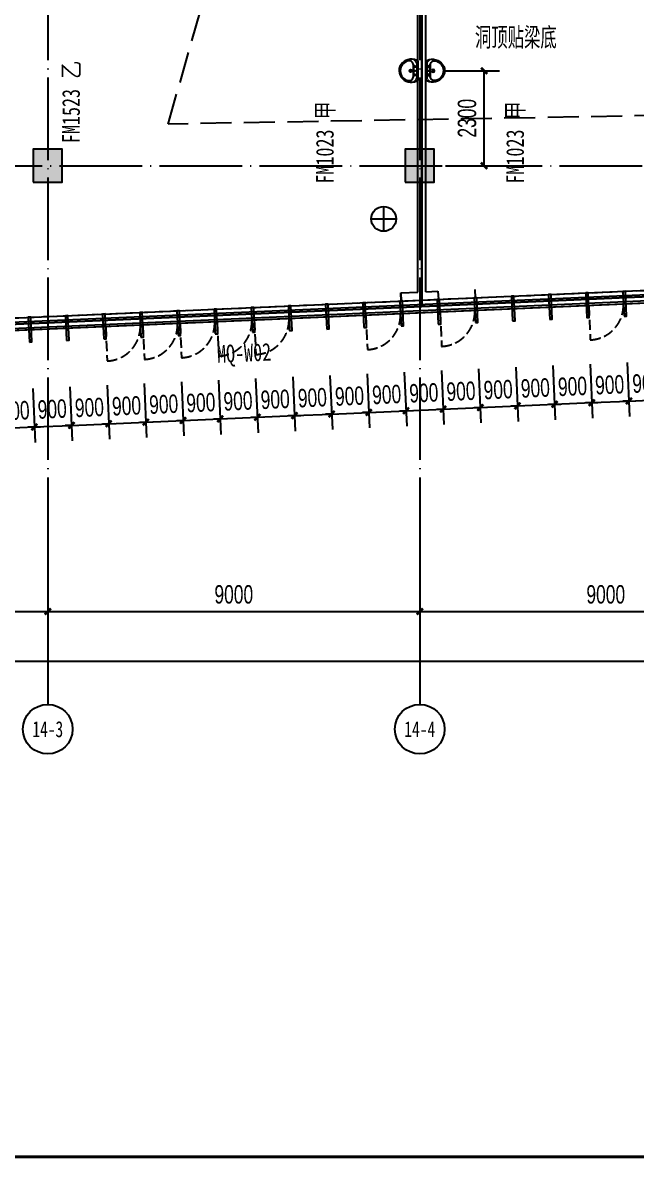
# Model space of a CAD drawing. Extents: x -409435 to 356702, y -107829 to 330904.
# Drawn here: x 13794 to 28638, y 65063 to 92564 of the extents above; entities that cross this region are included whole.
import ezdxf
from ezdxf.enums import TextEntityAlignment as Align
from ezdxf.xclip import XClip

# ---------------------------------------------------------------- set-up
doc = ezdxf.new("R2010")
doc.units = 0
doc.header["$LTSCALE"] = 1000
doc.header["$MEASUREMENT"] = 0
doc.header["$XCLIPFRAME"] = 0
for name, pattern in [('104-14# 核心筒$0$DOTE', [2.42, 2, -0.2, 0.02, -0.2]), ('14#楼幕墙$0$DASH', [0.35, 0.25, -0.1]), ('X-104 14#平面$0$$0$DASH', [0.35, 0.25, -0.1]), ('X-104 14#平面$0$109 3#平面$0$DASH', [0.35, 0.25, -0.1])]:
    doc.linetypes.add(name, pattern=pattern)
for name, color, linetype in [('01-标注_尺寸', 124, 'Continuous'), ('104-14# 核心筒$0$01-标注_轴线坐标', 132, 'Continuous'), ('104-14# 核心筒$0$A_AXIS-轴线', 36, '104-14# 核心筒$0$DOTE'), ('104-14# 核心筒$0$A_STR-砼柱', 51, 'Continuous'), ('104-14# 核心筒$0$AXIS_TEXT', 7, 'Continuous'), ('14#楼幕墙$0$A-C_玻璃幕墙', 140, 'Continuous'), ('14#楼幕墙$0$A-C_窗', 140, 'Continuous'), ('AXIS_TEXT', 7, 'Continuous'), ('PUB_HATCH', 8, 'Continuous'), ('X-104 14#平面$0$02-TEXT_门窗', 151, 'Continuous'), ('X-104 14#平面$0$05-填充_天正', 26, 'Continuous'), ('X-104 14#平面$0$A-C_玻璃幕墙', 140, 'Continuous'), ('X-104 14#平面$0$A-I_卫-洁具', 241, 'Continuous'), ('X-104 14#平面$0$A-SUR_吊顶', 40, 'Continuous'), ('X-104 14#平面$0$A-TECH_结构', 21, 'Continuous'), ('X-104 14#平面$0$A_STR-砌块墙', 121, 'Continuous'), ('X-104 14#平面$0$DOOR_FIRE_TEXT', 7, 'Continuous'), ('建-标注-文本', 254, 'Continuous')]:
    doc.layers.add(name, color=color, linetype=linetype)
doc.layers.add('X-104 14#平面$0$000套内', color=226, linetype='Continuous', lineweight=30, plot=False)
doc.styles.add('104-14# 核心筒$0$_TCH_AXIS', font='STXIHEI_0.TTF', dxfattribs={"width": 0.8})
doc.styles.add('104-14# 核心筒$0$_TCH_DIM_T3', font='ros.shx', dxfattribs={"width": 0.705882, "bigfont": 'jd.shx'})
doc.styles.add('_TCH_DIM', font='ros.shx', dxfattribs={"width": 0.8, "height": 2, "bigfont": 'jd.shx'})
doc.styles.add('_TCH_DIM_T3', font='ros.shx', dxfattribs={"width": 0.705882, "bigfont": 'jd.shx'})
doc.styles.add('COMPLEX', font='COMPLEX')
doc.styles.add('X-104 14#平面$0$_TCH_WINDOW', font='STXIHEI_0.TTF', dxfattribs={"width": 0.75, "height": 3.5})
doc.dimstyles.new('104-14# 核心筒$0$_TCH_ARCH&&150', dxfattribs={"dimtxt": 446.25, "dimasz": 150, "dimexe": 375, "dimexo": 450, "dimgap": 189.375, "dimtad": 1, "dimdec": 0, "dimzin": 0, "dimdsep": 46, "dimtxsty": '104-14# 核心筒$0$_TCH_DIM_T3', "dimblk": '104-14# 核心筒$0$_ArchTick', "dimcen": 0.09, "dimclrt": 7, "dimazin": 2, "dimtfac": 1, "dimtdec": 0, "dimtix": 1, "dimtmove": 2, "dimatfit": 3, "dimfxl": 0, "dimtolj": 1, "dimtzin": 0, "dimarcsym": 0})
doc.dimstyles.new('_TCH_ARCH&&150', dxfattribs={"dimtxt": 446.25, "dimasz": 150, "dimexe": 375, "dimexo": 450, "dimgap": 189.375, "dimtad": 1, "dimdec": 0, "dimzin": 0, "dimdsep": 46, "dimtxsty": '_TCH_DIM_T3', "dimblk": 'ARCHTICK', "dimcen": 0.09, "dimclrt": 7, "dimazin": 2, "dimtfac": 1, "dimtdec": 0, "dimtix": 1, "dimtmove": 2, "dimatfit": 3, "dimfxl": 0, "dimtolj": 1, "dimtzin": 0, "dimarcsym": 0})

# ---------------------------------------------------------------- blocks, each defined once
blk = doc.blocks.new('图框-A1+1-4')
at = {"const_width": 0.5}
blk.add_lwpolyline([(976, 584), (25, 584), (25, 10), (976, 10)], close=True, dxfattribs=at)
blk = doc.blocks.new('14#楼幕墙$0$A$C103B1A8E')
blk.add_lwpolyline([(0, 0), (60, 0), (60, 600), (0, 600)], close=True)
blk = doc.blocks.new('14#楼幕墙$0$A$C09283E46')
at = {"rotation": 2.410065309878989e-12}
for p in [(-26685, -1899), (-25785, -1899), (-24885, -1899), (-23985, -1899), (-23085, -1899), (-22185, -1899), (-21285, -1899), (-20385, -1899), (-19485, -1899), (-18585, -1899), (-17685, -1899), (-16785, -1899), (-15885, -1899), (-14985, -1899), (-14085, -1899), (-13185, -1899), (-12285, -1899)]:
    blk.add_blockref('14#楼幕墙$0$A$C103B1A8E', p, dxfattribs=at)
blk = doc.blocks.new('14#楼幕墙$0$A$C2CD63A88')
at = {"linetype": '14#楼幕墙$0$DASH'}
blk.add_lwpolyline([(0, 670), (0, -170)], dxfattribs=at)
blk.add_arc((0, 670), 840, 270, 0, dxfattribs=at)
blk = doc.blocks.new('14#楼幕墙')
at = {"layer": '14#楼幕墙$0$A-C_玻璃幕墙'}
for p, q in [((-5760, 84469), (40414, 86485)), ((-5636, 84575), (40532, 86591)), ((-6010, 84258), (40178, 86275)), ((-5947, 84311), (40237, 86328))]:
    blk.add_line(p, q, dxfattribs=at)
at = {"layer": '14#楼幕墙$0$A-C_玻璃幕墙', "rotation": 2.499999999999448}
blk.add_blockref('14#楼幕墙$0$A$C09283E46', (40532, 87891), dxfattribs=at)
at = {"layer": '14#楼幕墙$0$A-C_窗', "rotation": 2.499999999979593}
for p in [(23922, 84895), (27518, 85052), (16729, 84580), (17628, 84620), (18527, 84659), (19426, 84698), (22124, 84816), (15830, 84541)]:
    blk.add_blockref('14#楼幕墙$0$A$C2CD63A88', p, dxfattribs=at)
blk = doc.blocks.new('_FZH')
blk.add_lwpolyline([(-0.5, -0.5), (0.5, -0.5), (0.5, 0.5), (-0.5, 0.5)], close=True)
at = {"layer": 'PUB_HATCH'}
blk.add_solid([(-0.5, -0.5), (0.5, -0.5), (-0.5, 0.5), (0.5, 0.5)], dxfattribs=at)
blk = doc.blocks.new('104-14# 核心筒$0$_ArchTick')
at = {"color": 0, "linetype": 'ByBlock', "const_width": 0.4}
blk.add_lwpolyline([(-0.5, -0.5), (0.5, 0.5)], dxfattribs=at)
blk = doc.blocks.new('*D2705')
at = {"layer": '104-14# 核心筒$0$01-标注_轴线坐标', "color": 0, "lineweight": -2, "transparency": 16777216}
for p, q in [((-6010, 80105), (-6010, 76730)), ((120742, 80105), (120742, 76730)), ((-6010, 77105), (120742, 77105))]:
    blk.add_line(p, q, dxfattribs=at)
at = {"layer": 'Defpoints', "color": 0, "transparency": 16777216}
for p in [(-6010, 80555), (120742, 80555), (120742, 77105)]:
    blk.add_point(p, dxfattribs=at)
at = {"layer": '104-14# 核心筒$0$01-标注_轴线坐标', "color": 0, "lineweight": -2, "transparency": 16777216, "xscale": 150, "yscale": 150, "zscale": 150, "rotation": 180}
blk.add_blockref('104-14# 核心筒$0$_ArchTick', (-6010, 77105), dxfattribs=at)
at = {"layer": '104-14# 核心筒$0$01-标注_轴线坐标', "color": 0, "lineweight": -2, "transparency": 16777216, "xscale": 150, "yscale": 150, "zscale": 150}
blk.add_blockref('104-14# 核心筒$0$_ArchTick', (120742, 77105), dxfattribs=at)
at = {"layer": '104-14# 核心筒$0$01-标注_轴线坐标', "color": 7, "transparency": 16777216, "insert": (57366, 77517), "char_height": 446.2, "attachment_point": 5, "style": '104-14# 核心筒$0$_TCH_DIM_T3'}
blk.add_mtext('\\A1;126752', dxfattribs=at)
blk = doc.blocks.new('*D2708')
at = {"layer": '104-14# 核心筒$0$01-标注_轴线坐标', "color": 0, "lineweight": -2, "transparency": 16777216}
for p, q in [((5400, 80105), (5400, 77930)), ((14400, 80105), (14400, 77930)), ((5400, 78305), (14400, 78305))]:
    blk.add_line(p, q, dxfattribs=at)
at = {"layer": 'Defpoints', "color": 0, "transparency": 16777216}
for p in [(5400, 80555), (14400, 80555), (14400, 78305)]:
    blk.add_point(p, dxfattribs=at)
at = {"layer": '104-14# 核心筒$0$01-标注_轴线坐标', "color": 0, "lineweight": -2, "transparency": 16777216, "xscale": 150, "yscale": 150, "zscale": 150, "rotation": 180}
blk.add_blockref('104-14# 核心筒$0$_ArchTick', (5400, 78305), dxfattribs=at)
at = {"layer": '104-14# 核心筒$0$01-标注_轴线坐标', "color": 0, "lineweight": -2, "transparency": 16777216, "xscale": 150, "yscale": 150, "zscale": 150}
blk.add_blockref('104-14# 核心筒$0$_ArchTick', (14400, 78305), dxfattribs=at)
at = {"layer": '104-14# 核心筒$0$01-标注_轴线坐标', "color": 7, "transparency": 16777216, "insert": (9900, 78717), "char_height": 446.2, "attachment_point": 5, "style": '104-14# 核心筒$0$_TCH_DIM_T3'}
blk.add_mtext('\\A1;9000', dxfattribs=at)
blk = doc.blocks.new('*D2709')
at = {"layer": '104-14# 核心筒$0$01-标注_轴线坐标', "color": 0, "lineweight": -2, "transparency": 16777216}
for p, q in [((14400, 80105), (14400, 77930)), ((23400, 80105), (23400, 77930)), ((14400, 78305), (23400, 78305))]:
    blk.add_line(p, q, dxfattribs=at)
at = {"layer": 'Defpoints', "color": 0, "transparency": 16777216}
for p in [(14400, 80555), (23400, 80555), (23400, 78305)]:
    blk.add_point(p, dxfattribs=at)
at = {"layer": '104-14# 核心筒$0$01-标注_轴线坐标', "color": 0, "lineweight": -2, "transparency": 16777216, "xscale": 150, "yscale": 150, "zscale": 150, "rotation": 180}
blk.add_blockref('104-14# 核心筒$0$_ArchTick', (14400, 78305), dxfattribs=at)
at = {"layer": '104-14# 核心筒$0$01-标注_轴线坐标', "color": 0, "lineweight": -2, "transparency": 16777216, "xscale": 150, "yscale": 150, "zscale": 150}
blk.add_blockref('104-14# 核心筒$0$_ArchTick', (23400, 78305), dxfattribs=at)
at = {"layer": '104-14# 核心筒$0$01-标注_轴线坐标', "color": 7, "transparency": 16777216, "insert": (18900, 78717), "char_height": 446.2, "attachment_point": 5, "style": '104-14# 核心筒$0$_TCH_DIM_T3'}
blk.add_mtext('\\A1;9000', dxfattribs=at)
blk = doc.blocks.new('*D2710')
at = {"layer": '104-14# 核心筒$0$01-标注_轴线坐标', "color": 0, "lineweight": -2, "transparency": 16777216}
for p, q in [((23400, 80105), (23400, 77930)), ((32400, 80105), (32400, 77930)), ((23400, 78305), (32400, 78305))]:
    blk.add_line(p, q, dxfattribs=at)
at = {"layer": 'Defpoints', "color": 0, "transparency": 16777216}
for p in [(23400, 80555), (32400, 80555), (32400, 78305)]:
    blk.add_point(p, dxfattribs=at)
at = {"layer": '104-14# 核心筒$0$01-标注_轴线坐标', "color": 0, "lineweight": -2, "transparency": 16777216, "xscale": 150, "yscale": 150, "zscale": 150, "rotation": 180}
blk.add_blockref('104-14# 核心筒$0$_ArchTick', (23400, 78305), dxfattribs=at)
at = {"layer": '104-14# 核心筒$0$01-标注_轴线坐标', "color": 0, "lineweight": -2, "transparency": 16777216, "xscale": 150, "yscale": 150, "zscale": 150}
blk.add_blockref('104-14# 核心筒$0$_ArchTick', (32400, 78305), dxfattribs=at)
at = {"layer": '104-14# 核心筒$0$01-标注_轴线坐标', "color": 7, "transparency": 16777216, "insert": (27900, 78717), "char_height": 446.2, "attachment_point": 5, "style": '104-14# 核心筒$0$_TCH_DIM_T3'}
blk.add_mtext('\\A1;9000', dxfattribs=at)
blk = doc.blocks.new('_AXISO')
blk.add_circle((0, 0), 0.5)
at = {"layer": 'AXIS_TEXT', "style": 'COMPLEX', "width": 1.041667}
blk.add_attdef('A', text='', height=0.56, dxfattribs=at).set_placement((-0.25, -0.28), (0.25, -0.28), align=Align.FIT)
blk = doc.blocks.new('X-104 14#平面$0$rqg')
at = {"color": 3}
for p, q in [((0, 300), (0, -300)), ((-300, 0), (300, 0))]:
    blk.add_line(p, q, dxfattribs=at)
blk.add_circle((0, 0), 300, dxfattribs=at)
blk = doc.blocks.new('X-104 14#平面$0$$lvtry$00000178')
at = {"color": 0}
for p, q in [((-238, 0), (238, 0)), ((-214, -36), (-272, -91)), ((-180, -23), (180, -23)), ((-142, -105), (140, -105)), ((140, -105), (-142, -105)), ((216, -37), (268, -91))]:
    blk.add_line(p, q, dxfattribs=at)
blk.add_lwpolyline([(-104, -430, 0.224698), (110, -425, 0.348046), (269, -79), (239, 0), (-241, 0), (-271, -79, 0.356844)], format="xyb", close=True, dxfattribs=at)
for centre, radius in [((-100, -65), 16.3), ((1, -172), 31.6), ((100, -65), 16.3)]:
    blk.add_circle(centre, radius, dxfattribs=at)
at = {"color": 0, "lineweight": 13}
blk.add_circle((1, -172), 23, dxfattribs=at)
at = {"color": 0}
for centre, radius, start, end in [((-142, -205), 100, 90, 190.5602), ((-1, -179), 243, 190.5602, 349.4398), ((-180, -73), 50, 90, 133.181), ((140, -205), 100, 349.4398, 90), ((180, -73), 50, 44.5607, 90)]:
    blk.add_arc(centre, radius, start, end, dxfattribs=at)
for p in [(0, -65), (1, -172)]:
    blk.add_point(p, dxfattribs=at)
blk = doc.blocks.new('sjdfadsfiididdi')
at = {"layer": '建-标注-文本', "style": '_TCH_DIM', "width": 0.8}
blk.add_text('洞顶贴梁底', height=520.9, dxfattribs=at).set_placement((24735, 91934))
blk = doc.blocks.new('_ArchTick')
at = {"color": 0, "linetype": 'ByBlock', "const_width": 0.4}
blk.add_lwpolyline([(-0.5, -0.5), (0.5, 0.5)], dxfattribs=at)
blk = doc.blocks.new('*D1370')
at = {"layer": '01-标注_尺寸', "color": 0, "lineweight": -2, "transparency": 16777216}
for p, q in [((13135, 83670), (13192, 82359)), ((14034, 83709), (14091, 82398)), ((14075, 82773), (14225, 82780)), ((13176, 82734), (13026, 82727)), ((13176, 82734), (14075, 82773))]:
    blk.add_line(p, q, dxfattribs=at)
at = {"layer": 'Defpoints', "color": 0, "transparency": 16777216}
for p in [(14015, 84159), (13115, 84119), (14075, 82773)]:
    blk.add_point(p, dxfattribs=at)
at = {"layer": '01-标注_尺寸', "color": 0, "lineweight": -2, "transparency": 16777216, "xscale": 150, "yscale": 150, "zscale": 150}
for p, rotation in [((13176, 82734), 2.499999999999512), ((14075, 82773), 182.4999999999995)]:
    blk.add_blockref('_ArchTick', p, dxfattribs=dict(at, rotation=rotation))
at = {"layer": '01-标注_尺寸', "color": 7, "transparency": 16777216, "insert": (13608, 83166), "char_height": 446.2, "attachment_point": 5, "rotation": 2.5, "style": '_TCH_DIM_T3'}
blk.add_mtext('\\A1;900', dxfattribs=at)
blk = doc.blocks.new('*D1371')
at = {"layer": '01-标注_尺寸', "color": 0, "lineweight": -2, "transparency": 16777216}
for p, q in [((14034, 83709), (14091, 82398)), ((14933, 83748), (14991, 82438)), ((14075, 82773), (14974, 82812)), ((14974, 82812), (15124, 82819)), ((14075, 82773), (13925, 82767))]:
    blk.add_line(p, q, dxfattribs=at)
at = {"layer": 'Defpoints', "color": 0, "transparency": 16777216}
for p in [(14015, 84159), (14914, 84198), (14974, 82812)]:
    blk.add_point(p, dxfattribs=at)
at = {"layer": '01-标注_尺寸', "color": 0, "lineweight": -2, "transparency": 16777216, "xscale": 150, "yscale": 150, "zscale": 150}
for p, rotation in [((14075, 82773), 2.500000000000471), ((14974, 82812), 182.5000000000005)]:
    blk.add_blockref('_ArchTick', p, dxfattribs=dict(at, rotation=rotation))
at = {"layer": '01-标注_尺寸', "color": 7, "transparency": 16777216, "insert": (14507, 83205), "char_height": 446.2, "attachment_point": 5, "rotation": 2.5, "style": '_TCH_DIM_T3'}
blk.add_mtext('\\A1;900', dxfattribs=at)
blk = doc.blocks.new('*D1372')
at = {"layer": '01-标注_尺寸', "color": 0, "lineweight": -2, "transparency": 16777216}
for p, q in [((14933, 83748), (14991, 82438)), ((15833, 83788), (15890, 82477)), ((14974, 82812), (14824, 82806)), ((14974, 82812), (15873, 82852)), ((15873, 82852), (16023, 82858))]:
    blk.add_line(p, q, dxfattribs=at)
at = {"layer": 'Defpoints', "color": 0, "transparency": 16777216}
for p in [(14914, 84198), (15813, 84237), (15873, 82852)]:
    blk.add_point(p, dxfattribs=at)
at = {"layer": '01-标注_尺寸', "color": 0, "lineweight": -2, "transparency": 16777216, "xscale": 150, "yscale": 150, "zscale": 150}
for p, rotation in [((14974, 82812), 2.500000000000071), ((15873, 82852), 182.5000000000001)]:
    blk.add_blockref('_ArchTick', p, dxfattribs=dict(at, rotation=rotation))
at = {"layer": '01-标注_尺寸', "color": 7, "transparency": 16777216, "insert": (15406, 83244), "char_height": 446.2, "attachment_point": 5, "rotation": 2.5, "style": '_TCH_DIM_T3'}
blk.add_mtext('\\A1;900', dxfattribs=at)
blk = doc.blocks.new('*D1373')
at = {"layer": '01-标注_尺寸', "color": 0, "lineweight": -2, "transparency": 16777216}
for p, q in [((15833, 83788), (15890, 82477)), ((16732, 83827), (16789, 82516)), ((15873, 82852), (15724, 82845)), ((15873, 82852), (16773, 82891)), ((16773, 82891), (16922, 82897))]:
    blk.add_line(p, q, dxfattribs=at)
at = {"layer": 'Defpoints', "color": 0, "transparency": 16777216}
for p in [(15813, 84237), (16712, 84276), (16773, 82891)]:
    blk.add_point(p, dxfattribs=at)
at = {"layer": '01-标注_尺寸', "color": 0, "lineweight": -2, "transparency": 16777216, "xscale": 150, "yscale": 150, "zscale": 150}
for p, rotation in [((15873, 82852), 2.50000000000087), ((16773, 82891), 182.5000000000009)]:
    blk.add_blockref('_ArchTick', p, dxfattribs=dict(at, rotation=rotation))
at = {"layer": '01-标注_尺寸', "color": 7, "transparency": 16777216, "insert": (16305, 83283), "char_height": 446.2, "attachment_point": 5, "rotation": 2.5, "style": '_TCH_DIM_T3'}
blk.add_mtext('\\A1;900', dxfattribs=at)
blk = doc.blocks.new('*D1374')
at = {"layer": '01-标注_尺寸', "color": 0, "lineweight": -2, "transparency": 16777216}
for p, q in [((16732, 83827), (16789, 82516)), ((17631, 83866), (17688, 82556)), ((16773, 82891), (16623, 82884)), ((16773, 82891), (17672, 82930)), ((17672, 82930), (17822, 82937))]:
    blk.add_line(p, q, dxfattribs=at)
at = {"layer": 'Defpoints', "color": 0, "transparency": 16777216}
for p in [(16712, 84276), (17611, 84316), (17672, 82930)]:
    blk.add_point(p, dxfattribs=at)
at = {"layer": '01-标注_尺寸', "color": 0, "lineweight": -2, "transparency": 16777216, "xscale": 150, "yscale": 150, "zscale": 150}
for p, rotation in [((16773, 82891), 2.499999999999512), ((17672, 82930), 182.4999999999995)]:
    blk.add_blockref('_ArchTick', p, dxfattribs=dict(at, rotation=rotation))
at = {"layer": '01-标注_尺寸', "color": 7, "transparency": 16777216, "insert": (17204, 83323), "char_height": 446.2, "attachment_point": 5, "rotation": 2.5, "style": '_TCH_DIM_T3'}
blk.add_mtext('\\A1;900', dxfattribs=at)
blk = doc.blocks.new('*D1375')
at = {"layer": '01-标注_尺寸', "color": 0, "lineweight": -2, "transparency": 16777216}
for p, q in [((18530, 83905), (18587, 82595)), ((17631, 83866), (17688, 82556)), ((17672, 82930), (17522, 82924)), ((17672, 82930), (18571, 82969)), ((18571, 82969), (18721, 82976))]:
    blk.add_line(p, q, dxfattribs=at)
at = {"layer": 'Defpoints', "color": 0, "transparency": 16777216}
for p in [(17611, 84316), (18510, 84355), (18571, 82969)]:
    blk.add_point(p, dxfattribs=at)
at = {"layer": '01-标注_尺寸', "color": 0, "lineweight": -2, "transparency": 16777216, "xscale": 150, "yscale": 150, "zscale": 150}
for p, rotation in [((18571, 82969), 182.5000000000003), ((17672, 82930), 2.500000000000231)]:
    blk.add_blockref('_ArchTick', p, dxfattribs=dict(at, rotation=rotation))
at = {"layer": '01-标注_尺寸', "color": 7, "transparency": 16777216, "insert": (18103, 83362), "char_height": 446.2, "attachment_point": 5, "rotation": 2.5, "style": '_TCH_DIM_T3'}
blk.add_mtext('\\A1;900', dxfattribs=at)
blk = doc.blocks.new('*D1376')
at = {"layer": '01-标注_尺寸', "color": 0, "lineweight": -2, "transparency": 16777216}
for p, q in [((18530, 83905), (18587, 82595)), ((19429, 83945), (19486, 82634)), ((18571, 82969), (18421, 82963)), ((18571, 82969), (19470, 83009)), ((19470, 83009), (19620, 83015))]:
    blk.add_line(p, q, dxfattribs=at)
at = {"layer": 'Defpoints', "color": 0, "transparency": 16777216}
for p in [(18510, 84355), (19409, 84394), (19470, 83009)]:
    blk.add_point(p, dxfattribs=at)
at = {"layer": '01-标注_尺寸', "color": 0, "lineweight": -2, "transparency": 16777216, "xscale": 150, "yscale": 150, "zscale": 150}
for p, rotation in [((18571, 82969), 2.500000000000311), ((19470, 83009), 182.5000000000003)]:
    blk.add_blockref('_ArchTick', p, dxfattribs=dict(at, rotation=rotation))
at = {"layer": '01-标注_尺寸', "color": 7, "transparency": 16777216, "insert": (19002, 83401), "char_height": 446.2, "attachment_point": 5, "rotation": 2.5, "style": '_TCH_DIM_T3'}
blk.add_mtext('\\A1;900', dxfattribs=at)
blk = doc.blocks.new('*D1377')
at = {"layer": '01-标注_尺寸', "color": 0, "lineweight": -2, "transparency": 16777216}
for p, q in [((19429, 83945), (19486, 82634)), ((20328, 83984), (20385, 82673)), ((20369, 83048), (20519, 83054)), ((19470, 83009), (19320, 83002)), ((19470, 83009), (20369, 83048))]:
    blk.add_line(p, q, dxfattribs=at)
at = {"layer": 'Defpoints', "color": 0, "transparency": 16777216}
for p in [(20309, 84433), (19409, 84394), (20369, 83048)]:
    blk.add_point(p, dxfattribs=at)
at = {"layer": '01-标注_尺寸', "color": 0, "lineweight": -2, "transparency": 16777216, "xscale": 150, "yscale": 150, "zscale": 150}
for p, rotation in [((19470, 83009), 2.500000000000391), ((20369, 83048), 182.5000000000004)]:
    blk.add_blockref('_ArchTick', p, dxfattribs=dict(at, rotation=rotation))
at = {"layer": '01-标注_尺寸', "color": 7, "transparency": 16777216, "insert": (19902, 83440), "char_height": 446.2, "attachment_point": 5, "rotation": 2.5, "style": '_TCH_DIM_T3'}
blk.add_mtext('\\A1;900', dxfattribs=at)
blk = doc.blocks.new('*D1378')
at = {"layer": '01-标注_尺寸', "color": 0, "lineweight": -2, "transparency": 16777216}
for p, q in [((20328, 83984), (20385, 82673)), ((21227, 84023), (21285, 82713)), ((20369, 83048), (21268, 83087)), ((21268, 83087), (21418, 83094)), ((20369, 83048), (20219, 83041))]:
    blk.add_line(p, q, dxfattribs=at)
at = {"layer": 'Defpoints', "color": 0, "transparency": 16777216}
for p in [(20309, 84433), (21208, 84473), (21268, 83087)]:
    blk.add_point(p, dxfattribs=at)
at = {"layer": '01-标注_尺寸', "color": 0, "lineweight": -2, "transparency": 16777216, "xscale": 150, "yscale": 150, "zscale": 150}
for p, rotation in [((20369, 83048), 2.500000000000231), ((21268, 83087), 182.5000000000003)]:
    blk.add_blockref('_ArchTick', p, dxfattribs=dict(at, rotation=rotation))
at = {"layer": '01-标注_尺寸', "color": 7, "transparency": 16777216, "insert": (20801, 83480), "char_height": 446.2, "attachment_point": 5, "rotation": 2.5, "style": '_TCH_DIM_T3'}
blk.add_mtext('\\A1;900', dxfattribs=at)
blk = doc.blocks.new('*D1379')
at = {"layer": '01-标注_尺寸', "color": 0, "lineweight": -2, "transparency": 16777216}
for p, q in [((21227, 84023), (21285, 82713)), ((22127, 84062), (22184, 82752)), ((21268, 83087), (21118, 83081)), ((21268, 83087), (22167, 83126)), ((22167, 83126), (22317, 83133))]:
    blk.add_line(p, q, dxfattribs=at)
at = {"layer": 'Defpoints', "color": 0, "transparency": 16777216}
for p in [(21208, 84473), (22107, 84512), (22167, 83126)]:
    blk.add_point(p, dxfattribs=at)
at = {"layer": '01-标注_尺寸', "color": 0, "lineweight": -2, "transparency": 16777216, "xscale": 150, "yscale": 150, "zscale": 150}
for p, rotation in [((21268, 83087), 2.500000000000151), ((22167, 83126), 182.5000000000002)]:
    blk.add_blockref('_ArchTick', p, dxfattribs=dict(at, rotation=rotation))
at = {"layer": '01-标注_尺寸', "color": 7, "transparency": 16777216, "insert": (21700, 83519), "char_height": 446.2, "attachment_point": 5, "rotation": 2.5, "style": '_TCH_DIM_T3'}
blk.add_mtext('\\A1;900', dxfattribs=at)
blk = doc.blocks.new('*D1380')
at = {"layer": '01-标注_尺寸', "color": 0, "lineweight": -2, "transparency": 16777216}
for p, q in [((22127, 84062), (22184, 82752)), ((23026, 84102), (23083, 82791)), ((22167, 83126), (22018, 83120)), ((22167, 83126), (23067, 83166)), ((23067, 83166), (23216, 83172))]:
    blk.add_line(p, q, dxfattribs=at)
at = {"layer": 'Defpoints', "color": 0, "transparency": 16777216}
for p in [(22107, 84512), (23006, 84551), (23067, 83166)]:
    blk.add_point(p, dxfattribs=at)
at = {"layer": '01-标注_尺寸', "color": 0, "lineweight": -2, "transparency": 16777216, "xscale": 150, "yscale": 150, "zscale": 150}
for p, rotation in [((22167, 83126), 2.500000000000391), ((23067, 83166), 182.5000000000004)]:
    blk.add_blockref('_ArchTick', p, dxfattribs=dict(at, rotation=rotation))
at = {"layer": '01-标注_尺寸', "color": 7, "transparency": 16777216, "insert": (22599, 83558), "char_height": 446.2, "attachment_point": 5, "rotation": 2.5, "style": '_TCH_DIM_T3'}
blk.add_mtext('\\A1;900', dxfattribs=at)
blk = doc.blocks.new('*D1381')
at = {"layer": '01-标注_尺寸', "color": 0, "lineweight": -2, "transparency": 16777216}
for p, q in [((23026, 84102), (23083, 82791)), ((23925, 84141), (23982, 82830)), ((23067, 83166), (22917, 83159)), ((23067, 83166), (23966, 83205)), ((23966, 83205), (24116, 83212))]:
    blk.add_line(p, q, dxfattribs=at)
at = {"layer": 'Defpoints', "color": 0, "transparency": 16777216}
for p in [(23006, 84551), (23905, 84590), (23966, 83205)]:
    blk.add_point(p, dxfattribs=at)
at = {"layer": '01-标注_尺寸', "color": 0, "lineweight": -2, "transparency": 16777216, "xscale": 150, "yscale": 150, "zscale": 150}
for p, rotation in [((23067, 83166), 2.500000000000391), ((23966, 83205), 182.5000000000004)]:
    blk.add_blockref('_ArchTick', p, dxfattribs=dict(at, rotation=rotation))
at = {"layer": '01-标注_尺寸', "color": 7, "transparency": 16777216, "insert": (23498, 83597), "char_height": 446.2, "attachment_point": 5, "rotation": 2.5, "style": '_TCH_DIM_T3'}
blk.add_mtext('\\A1;900', dxfattribs=at)
blk = doc.blocks.new('*D1382')
at = {"layer": '01-标注_尺寸', "color": 0, "lineweight": -2, "transparency": 16777216}
for p, q in [((24824, 84180), (24881, 82870)), ((23925, 84141), (23982, 82830)), ((23966, 83205), (23816, 83198)), ((23966, 83205), (24865, 83244)), ((24865, 83244), (25015, 83251))]:
    blk.add_line(p, q, dxfattribs=at)
at = {"layer": 'Defpoints', "color": 0, "transparency": 16777216}
for p in [(23905, 84590), (24804, 84630), (24865, 83244)]:
    blk.add_point(p, dxfattribs=at)
at = {"layer": '01-标注_尺寸', "color": 0, "lineweight": -2, "transparency": 16777216, "xscale": 150, "yscale": 150, "zscale": 150}
for p, rotation in [((24865, 83244), 182.5000000000004), ((23966, 83205), 2.500000000000391)]:
    blk.add_blockref('_ArchTick', p, dxfattribs=dict(at, rotation=rotation))
at = {"layer": '01-标注_尺寸', "color": 7, "transparency": 16777216, "insert": (24397, 83637), "char_height": 446.2, "attachment_point": 5, "rotation": 2.5, "style": '_TCH_DIM_T3'}
blk.add_mtext('\\A1;900', dxfattribs=at)
blk = doc.blocks.new('*D1383')
at = {"layer": '01-标注_尺寸', "color": 0, "lineweight": -2, "transparency": 16777216}
for p, q in [((24824, 84180), (24881, 82870)), ((25723, 84219), (25780, 82909)), ((24865, 83244), (24715, 83238)), ((24865, 83244), (25764, 83283)), ((25764, 83283), (25914, 83290))]:
    blk.add_line(p, q, dxfattribs=at)
at = {"layer": 'Defpoints', "color": 0, "transparency": 16777216}
for p in [(24804, 84630), (25703, 84669), (25764, 83283)]:
    blk.add_point(p, dxfattribs=at)
at = {"layer": '01-标注_尺寸', "color": 0, "lineweight": -2, "transparency": 16777216, "xscale": 150, "yscale": 150, "zscale": 150}
for p, rotation in [((24865, 83244), 2.500000000000471), ((25764, 83283), 182.5000000000005)]:
    blk.add_blockref('_ArchTick', p, dxfattribs=dict(at, rotation=rotation))
at = {"layer": '01-标注_尺寸', "color": 7, "transparency": 16777216, "insert": (25296, 83676), "char_height": 446.2, "attachment_point": 5, "rotation": 2.5, "style": '_TCH_DIM_T3'}
blk.add_mtext('\\A1;900', dxfattribs=at)
blk = doc.blocks.new('*D1384')
at = {"layer": '01-标注_尺寸', "color": 0, "lineweight": -2, "transparency": 16777216}
for p, q in [((25723, 84219), (25780, 82909)), ((26622, 84259), (26679, 82948)), ((26663, 83323), (26813, 83329)), ((25764, 83283), (25614, 83277)), ((25764, 83283), (26663, 83323))]:
    blk.add_line(p, q, dxfattribs=at)
at = {"layer": 'Defpoints', "color": 0, "transparency": 16777216}
for p in [(26603, 84708), (25703, 84669), (26663, 83323)]:
    blk.add_point(p, dxfattribs=at)
at = {"layer": '01-标注_尺寸', "color": 0, "lineweight": -2, "transparency": 16777216, "xscale": 150, "yscale": 150, "zscale": 150}
for p, rotation in [((25764, 83283), 2.499999999999911), ((26663, 83323), 182.5)]:
    blk.add_blockref('_ArchTick', p, dxfattribs=dict(at, rotation=rotation))
at = {"layer": '01-标注_尺寸', "color": 7, "transparency": 16777216, "insert": (26196, 83715), "char_height": 446.2, "attachment_point": 5, "rotation": 2.5, "style": '_TCH_DIM_T3'}
blk.add_mtext('\\A1;900', dxfattribs=at)
blk = doc.blocks.new('*D1385')
at = {"layer": '01-标注_尺寸', "color": 0, "lineweight": -2, "transparency": 16777216}
for p, q in [((26622, 84259), (26679, 82948)), ((27521, 84298), (27579, 82987)), ((26663, 83323), (27562, 83362)), ((27562, 83362), (27712, 83369)), ((26663, 83323), (26513, 83316))]:
    blk.add_line(p, q, dxfattribs=at)
at = {"layer": 'Defpoints', "color": 0, "transparency": 16777216}
for p in [(26603, 84708), (27502, 84748), (27562, 83362)]:
    blk.add_point(p, dxfattribs=at)
at = {"layer": '01-标注_尺寸', "color": 0, "lineweight": -2, "transparency": 16777216, "xscale": 150, "yscale": 150, "zscale": 150}
for p, rotation in [((26663, 83323), 2.500000000000471), ((27562, 83362), 182.5000000000005)]:
    blk.add_blockref('_ArchTick', p, dxfattribs=dict(at, rotation=rotation))
at = {"layer": '01-标注_尺寸', "color": 7, "transparency": 16777216, "insert": (27095, 83754), "char_height": 446.2, "attachment_point": 5, "rotation": 2.5, "style": '_TCH_DIM_T3'}
blk.add_mtext('\\A1;900', dxfattribs=at)
blk = doc.blocks.new('*D1386')
at = {"layer": '01-标注_尺寸', "color": 0, "lineweight": -2, "transparency": 16777216}
for p, q in [((27521, 84298), (27579, 82987)), ((28421, 84337), (28478, 83027)), ((27562, 83362), (27412, 83355)), ((27562, 83362), (28461, 83401)), ((28461, 83401), (28611, 83408))]:
    blk.add_line(p, q, dxfattribs=at)
at = {"layer": 'Defpoints', "color": 0, "transparency": 16777216}
for p in [(27502, 84748), (28401, 84787), (28461, 83401)]:
    blk.add_point(p, dxfattribs=at)
at = {"layer": '01-标注_尺寸', "color": 0, "lineweight": -2, "transparency": 16777216, "xscale": 150, "yscale": 150, "zscale": 150}
for p, rotation in [((27562, 83362), 2.500000000000391), ((28461, 83401), 182.5000000000003)]:
    blk.add_blockref('_ArchTick', p, dxfattribs=dict(at, rotation=rotation))
at = {"layer": '01-标注_尺寸', "color": 7, "transparency": 16777216, "insert": (27994, 83794), "char_height": 446.2, "attachment_point": 5, "rotation": 2.5, "style": '_TCH_DIM_T3'}
blk.add_mtext('\\A1;900', dxfattribs=at)
blk = doc.blocks.new('*D1387')
at = {"layer": '01-标注_尺寸', "color": 0, "lineweight": -2, "transparency": 16777216}
for p, q in [((28421, 84337), (28478, 83027)), ((29320, 84376), (29377, 83066)), ((28461, 83401), (28312, 83395)), ((28461, 83401), (29361, 83441)), ((29361, 83441), (29510, 83447))]:
    blk.add_line(p, q, dxfattribs=at)
at = {"layer": 'Defpoints', "color": 0, "transparency": 16777216}
for p in [(28401, 84787), (29300, 84826), (29361, 83441)]:
    blk.add_point(p, dxfattribs=at)
at = {"layer": '01-标注_尺寸', "color": 0, "lineweight": -2, "transparency": 16777216, "xscale": 150, "yscale": 150, "zscale": 150}
for p, rotation in [((28461, 83401), 2.500000000000231), ((29361, 83441), 182.5000000000002)]:
    blk.add_blockref('_ArchTick', p, dxfattribs=dict(at, rotation=rotation))
at = {"layer": '01-标注_尺寸', "color": 7, "transparency": 16777216, "insert": (28893, 83833), "char_height": 446.2, "attachment_point": 5, "rotation": 2.5, "style": '_TCH_DIM_T3'}
blk.add_mtext('\\A1;900', dxfattribs=at)
blk = doc.blocks.new('*D2161')
at = {"layer": '01-标注_尺寸', "color": 0, "lineweight": -2, "transparency": 16777216}
for p, q in [((24023, 91400), (25332, 91400)), ((24957, 89100), (24957, 91400)), ((24023, 89100), (25332, 89100))]:
    blk.add_line(p, q, dxfattribs=at)
at = {"layer": 'Defpoints', "color": 0, "transparency": 16777216}
for p in [(23573, 91400), (24957, 91400), (23573, 89100)]:
    blk.add_point(p, dxfattribs=at)
at = {"layer": '01-标注_尺寸', "color": 0, "lineweight": -2, "transparency": 16777216, "xscale": 150, "yscale": 150, "zscale": 150}
for p, rotation in [((24957, 91400), 90), ((24957, 89100), 270)]:
    blk.add_blockref('_ArchTick', p, dxfattribs=dict(at, rotation=rotation))
at = {"layer": '01-标注_尺寸', "color": 7, "transparency": 16777216, "insert": (24545, 90250), "char_height": 446.2, "attachment_point": 5, "rotation": 90, "style": '_TCH_DIM_T3'}
blk.add_mtext('\\A1;2300', dxfattribs=at)
blk = doc.blocks.new('104-14# 核心筒')
at = {"layer": '104-14# 核心筒$0$01-标注_轴线坐标'}
for p, q in [((14400, 80554.9), (14400, 76054.9)), ((23400, 80554.9), (23400, 76054.9))]:
    blk.add_line(p, q, dxfattribs=at)
at = {"layer": '104-14# 核心筒$0$A_AXIS-轴线'}
for p, q in [((14400, 139633.6), (14400, 80554.9)), ((23400, 139633.6), (23400, 80554.9)), ((-9520, 89100), (68400, 89100))]:
    blk.add_line(p, q, dxfattribs=at)
at = {"layer": '104-14# 核心筒$0$01-标注_轴线坐标'}
ref = blk.add_blockref('_AXISO', (14400, 75454.9), dxfattribs=dict(at, xscale=1200, yscale=1200, zscale=1200))
ref.add_attrib('A', '14-3', dxfattribs={"layer": '104-14# 核心筒$0$AXIS_TEXT', "height": 387.28, "style": '104-14# 核心筒$0$_TCH_AXIS', "width": 0.901283}).set_placement((14027.3, 75261.2), (14772.7, 75261.2), align=Align.FIT)
ref = blk.add_blockref('_AXISO', (23400, 75454.9), dxfattribs=dict(at, xscale=1200, yscale=1200, zscale=1200))
ref.add_attrib('A', '14-4', dxfattribs={"layer": '104-14# 核心筒$0$AXIS_TEXT', "height": 378.12, "style": '104-14# 核心筒$0$_TCH_AXIS', "width": 0.928925}).set_placement((23025, 75265.8), (23775, 75265.8), align=Align.FIT)
at = {"layer": '104-14# 核心筒$0$A_STR-砼柱', "xscale": 700, "yscale": 800, "zscale": 800}
for p in [(14400, 89100), (23400, 89100)]:
    blk.add_blockref('_FZH', p, dxfattribs=at)
at = {"layer": '104-14# 核心筒$0$01-标注_轴线坐标'}
for p1, p2, distance, picture, middle in [((-6009.8, 80554.9), (120741.8, 80554.9), -3450, '*D2705', (57366, 77517.4)), ((5400, 80554.9), (14400, 80554.9), -2250, '*D2708', (9900, 78717.4)), ((14400, 80554.9), (23400, 80554.9), -2250, '*D2709', (18900, 78717.4)), ((23400, 80554.9), (32400, 80554.9), -2250, '*D2710', (27900, 78717.4))]:
    dim = blk.add_aligned_dim(p1=p1, p2=p2, distance=distance, dimstyle='104-14# 核心筒$0$_TCH_ARCH&&150', dxfattribs=at)
    dim.commit()
    dim.dimension.update_dxf_attribs({"geometry": picture, "text_midpoint": middle})
blk = doc.blocks.new('X-104 14#平面')
for points in [[(24748.8, 85901.5), (24740.1, 86101.3)], [(22950.5, 85823), (22941.8, 86022.8)]]:
    blk.add_lwpolyline(points)
at = {"layer": 'X-104 14#平面$0$000套内'}
for points in [[(23450, 85694.7), (-5822.8, 84416.6), (-2618.1, 99493.5), (5804.2, 97703.3), (8513.6, 110450), (23450, 110450), (23450, 102650), (22050, 102650), (22050, 96900), (23450, 96900)], [(23450, 85694.7), (23450, 95600), (26550, 95600), (26550, 96800), (32300, 96800), (32300, 96700), (41500, 96700), (41500, 105700), (36000, 105700), (36000, 110450), (50400, 110450), (50400, 96800), (59400, 96800), (59400, 85343.1), (40022.3, 84342.9), (40355.1, 86432.8), (23450, 85694.7)]]:
    blk.add_lwpolyline(points, close=True, dxfattribs=at)
at = {"layer": 'X-104 14#平面$0$05-填充_天正'}
blk.add_lwpolyline([(20640.3, 85572), (23450, 85694.7), (23450, 105800), (19757.1, 105800)], dxfattribs=at)
at = {"layer": 'X-104 14#平面$0$A-C_玻璃幕墙'}
blk.add_lwpolyline([(109062.3, 84667.9), (119297.3, 99814.5), (117562.9, 100200.5), (120741.8, 127894.6), (99426.9, 133825), (92631.2, 109400), (86987.2, 109400), (86987.2, 110600), (8392.2, 110600), (5688.7, 97881.2), (-2733.6, 99671.4), (-6009.8, 84258.3), (40178.1, 86274.9), (39845.1, 84183.6), (83845.6, 86452.5)], close=True, dxfattribs=at)
at = {"layer": 'X-104 14#平面$0$A-SUR_吊顶', "linetype": 'X-104 14#平面$0$109 3#平面$0$DASH', "ltscale": 3}
blk.add_lwpolyline([(82466.9, 86681.8), (83499.8, 89365.9), (52926.6, 88084.7), (53491, 90739.8), (17309.3, 90108.2), (22065.4, 106694.6), (62738.3, 107720), (62307.5, 106691.2), (92309.4, 108057.1)], dxfattribs=at)
at = {"layer": 'X-104 14#平面$0$A-TECH_结构', "linetype": 'X-104 14#平面$0$$0$DASH'}
blk.add_lwpolyline([(120414.6, 127674.3), (99635.5, 133455.6), (96317.6, 121532.1), (85624.2, 124507.3), (87140.3, 129956.4), (83582.3, 130946.3), (66456.4, 115400), (609.3, 115400), (8.3, 112572.3), (4214.3, 111678.3), (1409.8, 98484.1), (-2502.5, 99315.7), (-5635.8, 84574.9), (40532.1, 86590.6), (40199.6, 84502.3), (83848.5, 86753.1), (108910.7, 84979.4), (118802, 99617.3), (117234.1, 99966.3)], close=True, dxfattribs=at)
at = {"layer": 'X-104 14#平面$0$A_STR-砌块墙'}
for p, q in [((23350, 86040.6), (23350, 95400)), ((23550, 86049.4), (23550, 95400)), ((22941.8, 86022.8), (23350, 86040.6)), ((22941.8, 86022.8), (22950.5, 85823)), ((22950.5, 85823), (23454.4, 85845)), ((23454.4, 85845), (23849.6, 85862.3)), ((23550, 86049.4), (23840.9, 86062.1)), ((23840.9, 86062.1), (23849.6, 85862.3))]:
    blk.add_line(p, q, dxfattribs=at)
ref = blk.add_blockref('104-14# 核心筒', (0, 0))
XClip(ref).set_block_clipping_path([(-38664.3623821461, -25500), (139216.5485069363, 330900)])
blk.add_blockref('14#楼幕墙', (0, 0))
at = {"xscale": 150, "yscale": 150, "zscale": 150}
blk.add_blockref('图框-A1+1-4', (-18433.5, 63600), dxfattribs=at)
at = {"layer": 'Defpoints'}
blk.add_blockref('X-104 14#平面$0$rqg', (22525.6, 87811.9), dxfattribs=at)
at = {"layer": 'X-104 14#平面$0$A-I_卫-洁具', "rotation": 269.9999999999993}
blk.add_blockref('X-104 14#平面$0$$lvtry$00000178', (23350, 91400), dxfattribs=at)
at = {"layer": 'X-104 14#平面$0$A-I_卫-洁具', "yscale": -1, "rotation": 270.0000000000007}
blk.add_blockref('X-104 14#平面$0$$lvtry$00000178', (23550, 91400), dxfattribs=at)
at = {"layer": 'X-104 14#平面$0$02-TEXT_门窗', "style": 'X-104 14#平面$0$_TCH_WINDOW', "width": 0.75}
blk.add_text('MQ-W02', height=428.14, rotation=2.5, dxfattribs=at).set_placement((18503.8, 84325.4))
at = {"layer": 'X-104 14#平面$0$DOOR_FIRE_TEXT', "style": 'X-104 14#平面$0$_TCH_WINDOW', "width": 0.75}
for s, height, p in [('乙', 428.1, (15175, 91204.4)), ('FM1523', 428.14, (15175, 89648.3)), ('甲', 428.1, (21315.6, 90222.6)), ('甲', 428.1, (25918.9, 90222.6)), ('FM1023', 428.14, (21315.6, 88666.6)), ('FM1023', 428.14, (25918.9, 88666.6))]:
    blk.add_text(s, height=height, rotation=90, dxfattribs=at).set_placement(p)

msp = doc.modelspace()

# ---------------------------------------------------------------- block references
for name in ['X-104 14#平面', 'sjdfadsfiididdi']:
    msp.add_blockref(name, (0, 0))

# ---------------------------------------------------------------- dimensions: what is measured, and where the dimension line sits
at = {"layer": '01-标注_尺寸'}
for p1, p2, distance, picture, middle in [((23572.5, 89100), (23572.5, 91400), -1384.6, '*D2161', (24544.6, 90250)), ((25703.5, 84669), (26602.6, 84708.2), -1386.8, '*D1384', (26195.5, 83715.2)), ((26602.6, 84708.2), (27501.7, 84747.5), -1386.8, '*D1385', (27094.7, 83754.5)), ((27501.7, 84747.5), (28400.9, 84786.8), -1386.8, '*D1386', (27993.8, 83793.7)), ((28400.9, 84786.8), (29300, 84826), -1386.8, '*D1387', (28893, 83833)), ((19409.5, 84394.2), (20308.6, 84433.4), -1386.8, '*D1377', (19901.5, 83440.4)), ((20308.6, 84433.4), (21207.7, 84472.7), -1386.8, '*D1378', (20800.7, 83479.7)), ((21207.7, 84472.7), (22106.9, 84512), -1386.8, '*D1379', (21699.8, 83518.9)), ((22106.9, 84512), (23006, 84551.2), -1386.8, '*D1380', (22599, 83558.2)), ((23006, 84551.2), (23905.2, 84590.5), -1386.8, '*D1381', (23498.1, 83597.4)), ((23905.2, 84590.5), (24804.3, 84629.7), -1386.8, '*D1382', (24397.2, 83636.7)), ((24804.3, 84629.7), (25703.5, 84669), -1386.8, '*D1383', (25296.4, 83676)), ((13115.5, 84119.4), (14014.6, 84158.6), -1386.8, '*D1370', (13607.5, 83165.6)), ((14014.6, 84158.6), (14913.7, 84197.9), -1386.8, '*D1371', (14506.7, 83204.9)), ((14913.7, 84197.9), (15812.9, 84237.2), -1386.8, '*D1372', (15405.8, 83244.1)), ((15812.9, 84237.2), (16712, 84276.4), -1386.8, '*D1373', (16305, 83283.4)), ((16712, 84276.4), (17611.2, 84315.7), -1386.8, '*D1374', (17204.1, 83322.6)), ((17611.2, 84315.7), (18510.3, 84354.9), -1386.8, '*D1375', (18103.2, 83361.9)), ((18510.3, 84354.9), (19409.5, 84394.2), -1386.8, '*D1376', (19002.4, 83401.2))]:
    dim = msp.add_aligned_dim(p1=p1, p2=p2, distance=distance, dimstyle='_TCH_ARCH&&150', dxfattribs=at)
    dim.commit()
    dim.dimension.update_dxf_attribs({"geometry": picture, "text_midpoint": middle})

doc.saveas('drawing.dxf')
